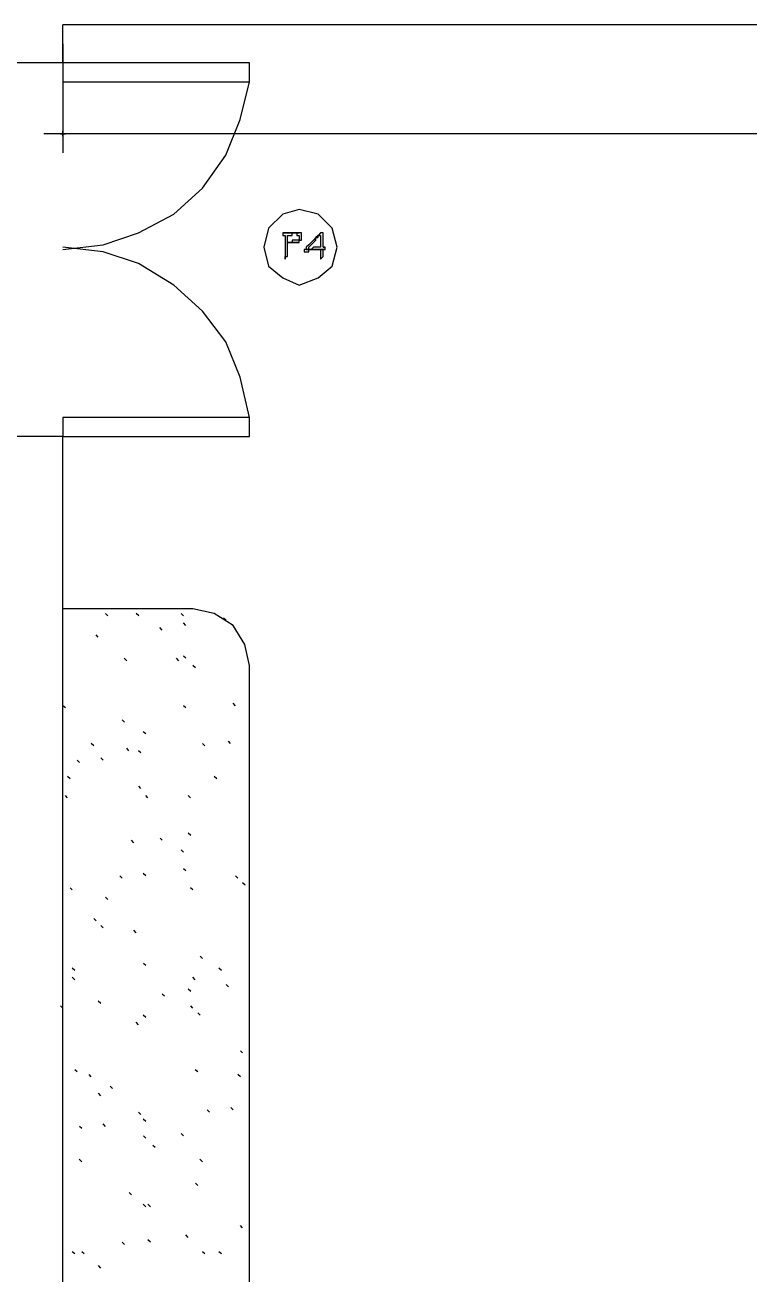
# Model space of a CAD drawing. Header units: millimetres. Extents: x -518.8 to -461.2, y 3.5 to 44.2.
# Drawn here: x -491.512 to -489.562, y 6.604 to 9.969 of the extents above; entities that cross this region are included whole.
import ezdxf

# ---------------------------------------------------------------- set-up
doc = ezdxf.new("R2010")
doc.units = ezdxf.units.MM
doc.header["$MEASUREMENT"] = 0
for name, color, linetype in [('10', 10, 'Continuous'), ('151', 151, 'Continuous'), ('16', 16, 'Continuous'), ('6', 6, 'Continuous'), ('MYSOLIDS', 7, 'Continuous')]:
    doc.layers.add(name, color=color, linetype=linetype)

msp = doc.modelspace()

# ---------------------------------------------------------------- linework, layer by layer
at = {"layer": '10'}
for points in [[(-486.3489, 9.9691), (-491.4098, 9.9691)], [(-491.4098, 9.8669), (-491.4098, 9.9691)], [(-491.4098, 9.8669), (-491.6068, 9.8669)], [(-491.4098, 9.8157), (-490.9068, 9.8157), (-490.9068, 9.8669), (-491.4098, 9.8669), (-491.4098, 9.8157)], [(-491.4098, 8.8609), (-490.9068, 8.8609), (-490.9068, 8.912), (-491.4098, 8.912), (-491.4098, 8.8609)], [(-491.4098, 8.8609), (-491.6068, 8.8609)], [(-491.4098, 4.9526), (-491.4098, 8.8609)]]:
    msp.add_lwpolyline(points, dxfattribs=at)
at = {"layer": '151'}
for points in [[(-491.0594, 8.3962), (-491.4098, 8.3962)], [(-491.2887, 8.3774), (-491.2948, 8.3834)], [(-491.2053, 8.3774), (-491.2121, 8.3834)], [(-491.085, 8.3774), (-491.091, 8.3834)], [(-490.9068, 8.2436), (-490.9196, 8.3007), (-490.9511, 8.3518), (-491.0023, 8.3834), (-491.0594, 8.3962)], [(-491.1421, 8.3391), (-491.1489, 8.3458)], [(-491.0782, 8.3518), (-491.085, 8.3586)], [(-490.9699, 8.3646), (-490.9767, 8.3714)], [(-491.3143, 8.3203), (-491.3203, 8.3263)], [(-491.2376, 8.2563), (-491.2444, 8.2631)], [(-491.0978, 8.2563), (-491.1038, 8.2631)], [(-491.0782, 8.2631), (-491.085, 8.2691)], [(-491.0527, 8.2375), (-491.0594, 8.2436)], [(-490.9068, 6.0669), (-490.9068, 8.2436)], [(-491.403, 8.1293), (-491.4098, 8.1353)], [(-491.079, 8.1293), (-491.085, 8.1353)], [(-490.9444, 8.1353), (-490.9511, 8.1421)], [(-491.2436, 8.0909), (-491.2504, 8.0969)], [(-491.1865, 8.0594), (-491.1933, 8.0654)], [(-491.3263, 8.027), (-491.3331, 8.0338)], [(-491.2316, 8.0142), (-491.2376, 8.021)], [(-491.1993, 8.0082), (-491.206, 8.0142)], [(-491.0278, 8.027), (-491.0339, 8.0338)], [(-490.9579, 8.0338), (-490.9639, 8.0398)], [(-491.3647, 7.9827), (-491.3714, 7.9887)], [(-491.3015, 7.9887), (-491.3075, 7.9954)], [(-491.3902, 7.9383), (-491.397, 7.9443)], [(-490.9955, 7.9383), (-491.0023, 7.9443)], [(-491.1993, 7.9127), (-491.2053, 7.9188)], [(-491.397, 7.8872), (-491.403, 7.8932)], [(-491.1805, 7.8872), (-491.1865, 7.8939)], [(-491.0662, 7.8872), (-491.0722, 7.8932)], [(-491.2188, 7.7661), (-491.2248, 7.7729)], [(-491.1421, 7.7729), (-491.1481, 7.7789)], [(-491.0654, 7.7857), (-491.0722, 7.7917)], [(-491.085, 7.7406), (-491.091, 7.7473)], [(-491.2504, 7.6706), (-491.2564, 7.6774)], [(-491.1865, 7.6774), (-491.1933, 7.6834)], [(-491.0782, 7.6902), (-491.085, 7.6962)], [(-490.9384, 7.6706), (-490.9444, 7.6774)], [(-491.3842, 7.6391), (-491.3902, 7.6451)], [(-491.0594, 7.6391), (-491.0662, 7.6451)], [(-490.9188, 7.6518), (-490.9256, 7.6578)], [(-491.2887, 7.6135), (-491.2948, 7.6195)], [(-491.3203, 7.5563), (-491.3263, 7.5624)], [(-491.3008, 7.5368), (-491.3075, 7.5436)], [(-491.2121, 7.524), (-491.2188, 7.5308)], [(-491.1865, 7.4353), (-491.1925, 7.4413)], [(-491.0339, 7.4541), (-491.0399, 7.4609)], [(-491.3775, 7.4225), (-491.3842, 7.4285)], [(-491.3775, 7.3969), (-491.3842, 7.4037)], [(-491.0534, 7.3969), (-491.0594, 7.4037)], [(-490.9827, 7.4225), (-490.9895, 7.4285)], [(-491.0654, 7.3654), (-491.0722, 7.3714)], [(-490.9639, 7.3782), (-490.9699, 7.3842)], [(-491.3075, 7.333), (-491.3143, 7.3398)], [(-491.1361, 7.3526), (-491.1421, 7.3586)], [(-491.4098, 7.3203), (-491.4158, 7.327)], [(-491.1865, 7.2954), (-491.1933, 7.3015)], [(-491.0594, 7.3203), (-491.0654, 7.327)], [(-491.0399, 7.3015), (-491.0466, 7.3082)], [(-491.206, 7.2759), (-491.2121, 7.2827)], [(-490.9256, 7.2), (-490.9316, 7.206)], [(-491.3714, 7.1488), (-491.3775, 7.1548)], [(-491.3331, 7.136), (-491.3391, 7.1421)], [(-491.0466, 7.1488), (-491.0534, 7.1548)], [(-490.9316, 7.136), (-490.9384, 7.1421)], [(-491.276, 7.1045), (-491.282, 7.1105)], [(-491.3075, 7.0849), (-491.3136, 7.0917)], [(-491.1993, 7.0338), (-491.206, 7.0406)], [(-491.0151, 7.0406), (-491.0211, 7.0466)], [(-490.9511, 7.0466), (-490.9572, 7.0533)], [(-491.3587, 6.9962), (-491.3647, 7.0022)], [(-491.2948, 7.0022), (-491.3015, 7.009)], [(-491.1865, 7.015), (-491.1933, 7.0218)], [(-491.1865, 6.9706), (-491.1925, 6.9766)], [(-491.085, 6.9766), (-491.091, 6.9834)], [(-491.1609, 6.9451), (-491.1677, 6.9511)], [(-491.3587, 6.9067), (-491.3654, 6.9135)], [(-491.0339, 6.9067), (-491.0406, 6.9135)], [(-491.0466, 6.8428), (-491.0527, 6.8496)], [(-491.2248, 6.818), (-491.2308, 6.824)], [(-491.1865, 6.7857), (-491.1933, 6.7924)], [(-491.1737, 6.7857), (-491.1805, 6.7924)], [(-490.9256, 6.7285), (-490.9316, 6.7353)], [(-491.1737, 6.6902), (-491.1805, 6.6969)], [(-491.0722, 6.703), (-491.0782, 6.7097)], [(-491.3775, 6.6586), (-491.3842, 6.6646)], [(-491.3527, 6.6586), (-491.3587, 6.6646)], [(-491.2436, 6.6842), (-491.2504, 6.6902)], [(-491.0278, 6.6586), (-491.0339, 6.6646)], [(-490.9827, 6.6586), (-490.9895, 6.6646)], [(-491.3075, 6.6203), (-491.3136, 6.627)]]:
    msp.add_lwpolyline(points, dxfattribs=at)
at = {"layer": '16'}
for points in [[(-491.4098, 9.918), (-491.4098, 9.6248)], [(-486.2978, 9.6759), (-491.4609, 9.6759)], [(-491.4098, 9.6759), (-491.4158, 9.6759)], [(-491.4158, 9.6759), (-491.4098, 9.6759)], [(-491.4098, 9.6827), (-491.4098, 9.6759), (-491.4098, 9.6827)], [(-491.4098, 9.6699), (-491.4098, 9.6759), (-491.4098, 9.6699)], [(-491.403, 9.6759), (-491.4098, 9.6759), (-491.403, 9.6759)]]:
    msp.add_lwpolyline(points, dxfattribs=at)
at = {"layer": '6'}
for points in [[(-491.4098, 9.3639), (-491.3015, 9.3766), (-491.206, 9.409), (-491.1105, 9.4594), (-491.0339, 9.5293), (-490.9707, 9.6188), (-490.9324, 9.7142), (-490.9068, 9.8157)], [(-490.6714, 9.3706), (-490.6842, 9.4218), (-490.7218, 9.4594), (-490.773, 9.4721), (-490.8173, 9.4594), (-490.8557, 9.4218), (-490.8684, 9.3706), (-490.8557, 9.3195), (-490.8173, 9.2879), (-490.773, 9.2684), (-490.7218, 9.2879), (-490.6842, 9.3195), (-490.6714, 9.3706)], [(-490.9068, 8.912), (-490.9324, 9.0203), (-490.9707, 9.1157), (-491.0339, 9.1985), (-491.1105, 9.2684), (-491.206, 9.3263), (-491.3015, 9.3578), (-491.4098, 9.3706)]]:
    msp.add_lwpolyline(points, dxfattribs=at)
at = {"layer": 'MYSOLIDS'}
for points in [[(-490.8173, 9.409), (-490.8173, 9.4022), (-490.8113, 9.4022), (-490.8113, 9.4022), (-490.8113, 9.3962), (-490.8113, 9.3962), (-490.8113, 9.3894), (-490.8113, 9.3894), (-490.8113, 9.3834), (-490.8113, 9.3834), (-490.8113, 9.3766), (-490.8113, 9.3766), (-490.8113, 9.3706), (-490.8113, 9.3706), (-490.8113, 9.3639), (-490.8113, 9.3639), (-490.8113, 9.3578), (-490.8113, 9.3578), (-490.8113, 9.3511), (-490.8113, 9.3511), (-490.8113, 9.3451), (-490.8113, 9.3451), (-490.8113, 9.3383), (-490.8113, 9.3383), (-490.8113, 9.3383), (-490.8113, 9.3451), (-490.8113, 9.3451), (-490.8045, 9.3451), (-490.8045, 9.3511), (-490.8045, 9.3578), (-490.8045, 9.3578), (-490.8045, 9.3578), (-490.8045, 9.3639), (-490.8045, 9.3706), (-490.8045, 9.3706), (-490.8045, 9.3766), (-490.8045, 9.3766), (-490.8045, 9.3766), (-490.8045, 9.3834), (-490.8045, 9.3834), (-490.8045, 9.3834), (-490.7985, 9.3834), (-490.7985, 9.3834), (-490.7925, 9.3834), (-490.7925, 9.3834), (-490.7857, 9.3834), (-490.7857, 9.3834), (-490.7797, 9.3834), (-490.7797, 9.3834), (-490.773, 9.3834), (-490.8045, 9.3834), (-490.8045, 9.3894), (-490.8045, 9.3894), (-490.8045, 9.3894), (-490.8045, 9.3962), (-490.8045, 9.4022), (-490.8045, 9.4022), (-490.8045, 9.4022), (-490.8045, 9.4022), (-490.7985, 9.4022), (-490.7985, 9.4022), (-490.7925, 9.4022), (-490.7925, 9.409), (-490.7925, 9.409), (-490.7857, 9.409), (-490.7857, 9.409), (-490.8173, 9.409), (-490.8173, 9.409)], [(-490.8113, 9.409), (-490.8113, 9.409), (-490.8113, 9.409), (-490.8173, 9.409), (-490.8173, 9.409), (-490.7857, 9.409), (-490.7857, 9.409), (-490.7797, 9.409), (-490.7797, 9.4022), (-490.773, 9.4022), (-490.773, 9.4022), (-490.773, 9.4022), (-490.773, 9.3962), (-490.773, 9.3962), (-490.773, 9.3962), (-490.773, 9.3894), (-490.7797, 9.3894), (-490.7797, 9.3894), (-490.7797, 9.3894), (-490.7857, 9.3894), (-490.7857, 9.3894), (-490.7857, 9.3894), (-490.7925, 9.3894), (-490.7925, 9.3834), (-490.7985, 9.3834), (-490.8045, 9.3834), (-490.8045, 9.3834), (-490.773, 9.3834), (-490.773, 9.3834), (-490.773, 9.3894), (-490.7669, 9.3894), (-490.7669, 9.3894), (-490.7669, 9.3962), (-490.7669, 9.3962), (-490.7669, 9.4022), (-490.7669, 9.4022), (-490.7669, 9.409), (-490.773, 9.409), (-490.773, 9.409), (-490.8045, 9.409), (-490.8113, 9.409), (-490.8113, 9.409), (-490.8113, 9.409)], [(-490.7857, 9.409), (-490.7857, 9.409), (-490.7925, 9.409), (-490.7925, 9.409), (-490.7985, 9.409), (-490.7985, 9.409), (-490.8045, 9.409), (-490.8045, 9.409), (-490.773, 9.409), (-490.773, 9.409), (-490.7797, 9.409), (-490.7797, 9.409), (-490.7857, 9.409), (-490.7857, 9.409)], [(-490.7218, 9.4022), (-490.7218, 9.4022), (-490.7218, 9.4022), (-490.7286, 9.3962), (-490.7286, 9.3962), (-490.7286, 9.3962), (-490.7346, 9.3894), (-490.7346, 9.3894), (-490.7414, 9.3834), (-490.7414, 9.3834), (-490.7414, 9.3834), (-490.7474, 9.3766), (-490.7474, 9.3766), (-490.7474, 9.3766), (-490.7542, 9.3706), (-490.7542, 9.3706), (-490.7542, 9.3639), (-490.7542, 9.3639), (-490.7602, 9.3639), (-490.7602, 9.3639), (-490.7602, 9.3578), (-490.7542, 9.3578), (-490.7542, 9.3578), (-490.7542, 9.3578), (-490.7474, 9.3578), (-490.7474, 9.3639), (-490.7414, 9.3639), (-490.7414, 9.3639), (-490.7346, 9.3639), (-490.7346, 9.3639), (-490.7286, 9.3639), (-490.7286, 9.3639), (-490.7218, 9.3639), (-490.7218, 9.3639), (-490.7158, 9.3639), (-490.709, 9.3639), (-490.709, 9.3639), (-490.709, 9.3639), (-490.709, 9.3639), (-490.703, 9.3639), (-490.7542, 9.3639), (-490.7474, 9.3639), (-490.7474, 9.3706), (-490.7474, 9.3706), (-490.7414, 9.3766), (-490.7414, 9.3766), (-490.7414, 9.3766), (-490.7346, 9.3834), (-490.7346, 9.3834), (-490.7346, 9.3834), (-490.7286, 9.3894), (-490.7286, 9.3894), (-490.7286, 9.3962), (-490.7218, 9.3962), (-490.7218, 9.3962), (-490.7218, 9.4022), (-490.7158, 9.4022), (-490.7218, 9.4022), (-490.7218, 9.4022)], [(-490.7158, 9.409), (-490.7158, 9.409), (-490.7158, 9.409), (-490.7158, 9.409), (-490.7218, 9.4022), (-490.7158, 9.4022), (-490.7158, 9.4022), (-490.7158, 9.3962), (-490.7158, 9.3962), (-490.7158, 9.3894), (-490.7158, 9.3894), (-490.7158, 9.3894), (-490.7158, 9.3834), (-490.7158, 9.3834), (-490.7158, 9.3766), (-490.7158, 9.3706), (-490.7158, 9.3706), (-490.7218, 9.3706), (-490.7218, 9.3706), (-490.7286, 9.3706), (-490.7286, 9.3706), (-490.7346, 9.3706), (-490.7346, 9.3706), (-490.7346, 9.3706), (-490.7414, 9.3639), (-490.7414, 9.3639), (-490.7474, 9.3639), (-490.7474, 9.3639), (-490.7542, 9.3639), (-490.703, 9.3639), (-490.703, 9.3639), (-490.703, 9.3706), (-490.703, 9.3706), (-490.709, 9.3706), (-490.709, 9.3766), (-490.709, 9.3766), (-490.709, 9.3766), (-490.709, 9.3834), (-490.709, 9.3834), (-490.709, 9.3894), (-490.709, 9.3894), (-490.709, 9.3962), (-490.709, 9.3962), (-490.709, 9.4022), (-490.709, 9.409), (-490.709, 9.409), (-490.709, 9.409), (-490.7158, 9.409), (-490.7158, 9.409)], [(-490.709, 9.3639), (-490.7158, 9.3639), (-490.7158, 9.3639), (-490.7158, 9.3578), (-490.7158, 9.3578), (-490.7158, 9.3451), (-490.7158, 9.3451), (-490.7158, 9.3451), (-490.7158, 9.3383), (-490.7158, 9.3383), (-490.7158, 9.3383), (-490.7158, 9.3383), (-490.709, 9.3451), (-490.709, 9.3451), (-490.709, 9.3451), (-490.709, 9.3451), (-490.709, 9.3511), (-490.709, 9.3578), (-490.709, 9.3578), (-490.709, 9.3639), (-490.709, 9.3639), (-490.709, 9.3639)], [(-490.703, 9.3706), (-490.703, 9.3706), (-490.709, 9.3706), (-490.709, 9.3706), (-490.709, 9.3706), (-490.703, 9.3706), (-490.703, 9.3706), (-490.703, 9.3706), (-490.703, 9.3706)]]:
    msp.add_lwpolyline(points, dxfattribs=at)

doc.saveas('drawing.dxf')
